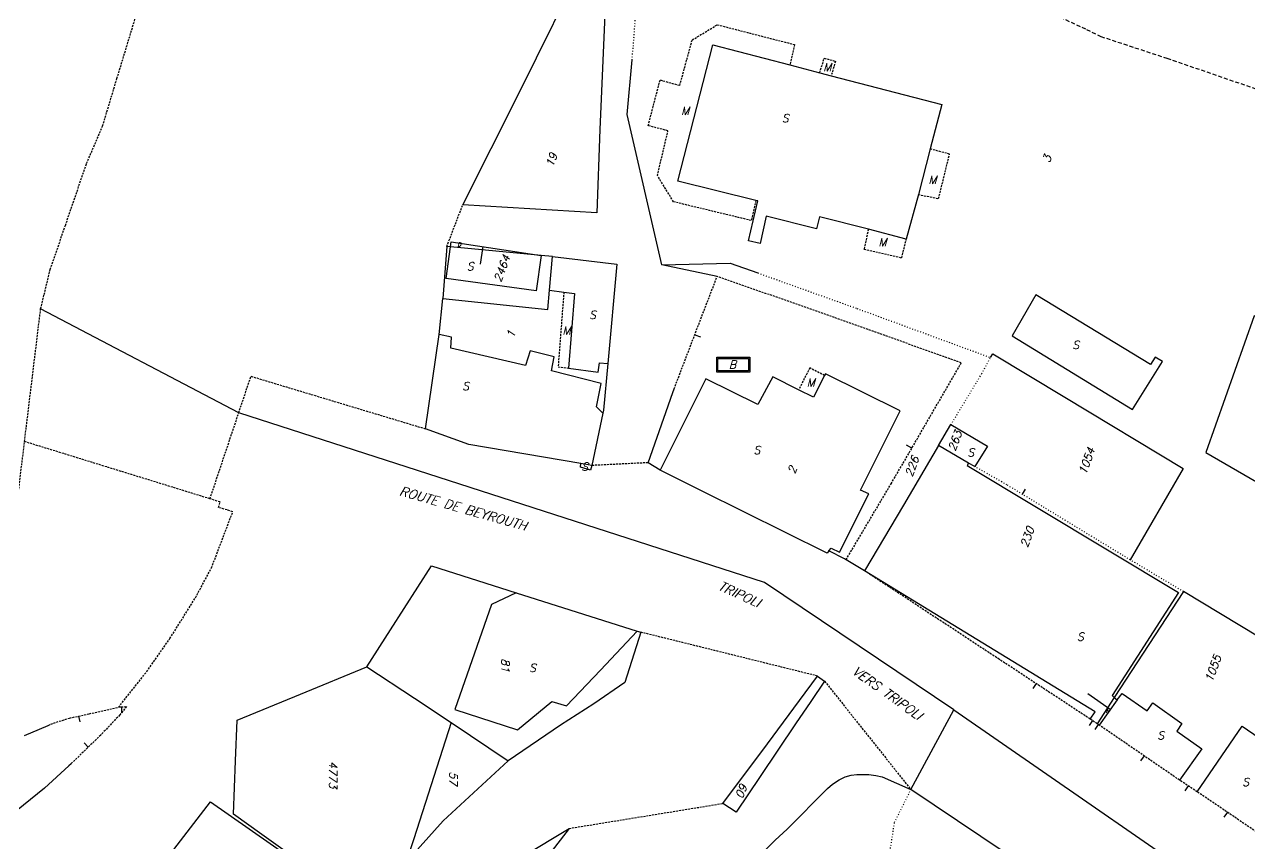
# Model space of a CAD drawing. Extents: x -334462 to -332769, y -29481 to -26664.
# Drawn here: x -334167.3 to -334014.3, y -27916.3 to -27814 of the extents above; entities that cross this region are included whole.
import ezdxf
from ezdxf.enums import TextEntityAlignment as Align

# ---------------------------------------------------------------- set-up
doc = ezdxf.new("R2010")
doc.units = 0
doc.header["$MEASUREMENT"] = 0
for name, pattern in [('DASHED', [0.75, 0.5, -0.25]), ('DOT', [0.25, 0, -0.25]), ('HIDDEN', [0.375, 0.25, -0.125])]:
    doc.linetypes.add(name, pattern=pattern)
for name, color, linetype in [('17', 7, 'CONTINUOUS'), ('18', 7, 'CONTINUOUS'), ('CADAST$$AREA$B$', 7, 'CONTINUOUS'), ('CADASTRAL$AREA', 7, 'CONTINUOUS'), ('DP$DIVIDING$LINE', 7, 'CONTINUOUS'), ('EASEMENT$BOUNDA$', 7, 'CONTINUOUS'), ('ENC$$ST$$A$$TEXT', 7, 'CONTINUOUS'), ('MAP$SHEET$BOUND$', 7, 'CONTINUOUS'), ('PARCEL$BOUNDARY', 7, 'CONTINUOUS'), ('PARCEL$NUMBER', 7, 'CONTINUOUS'), ('SECTION$$A$', 7, 'CONTINUOUS'), ('STREET$TEXT', 7, 'CONTINUOUS'), ('STRUC$$FOOTPRINT', 7, 'CONTINUOUS')]:
    doc.layers.add(name, color=color, linetype=linetype)
doc.styles.add('ITALICT', font='ITALICT', dxfattribs={"height": 0.2})

# ---------------------------------------------------------------- blocks, each defined once
blk = doc.blocks.new('BASSIN')
at = {"layer": 'CADASTRAL$AREA', "color": 7, "linetype": 'Continuous'}
for points in [[(-1.95, 0.92), (2.17, 0.93), (2.17, -0.93), (-1.95, -0.93)], [(-1.82, 0.77), (2.01, 0.77), (2.01, -0.77), (-1.82, -0.77)]]:
    blk.add_lwpolyline(points, close=True, dxfattribs=at)
at = {"layer": 'CADASTRAL$AREA', "color": 7, "linetype": 'Continuous', "style": 'ITALICT'}
blk.add_text('B', height=1, rotation=359.9999, dxfattribs=at).set_placement((0, 0), align=Align.MIDDLE)

msp = doc.modelspace()

# ---------------------------------------------------------------- linework, layer by layer
at = {"layer": '17', "color": 1, "linetype": 'Continuous'}
for p, q in [((-334083.56, -27852.76), (-334082.86, -27853.03)), ((-334056.44, -27866.92), (-334057.09, -27866.54))]:
    msp.add_line(p, q, dxfattribs=at)
at = {"layer": '17', "color": 5, "linetype": 'Continuous'}
msp.add_line((-334042.63, -27872.69), (-334042.24, -27872.05), dxfattribs=at)
at = {"layer": '18', "color": 1, "linetype": 'Continuous'}
for p, q in [((-334040.91, -27896.34), (-334041.33, -27896.97)), ((-334033.89, -27900.96), (-334034.31, -27901.58)), ((-334033.15, -27901.45), (-334033.58, -27902.06)), ((-334159.32, -27904.28), (-334159.84, -27903.74)), ((-334027.43, -27905.37), (-334027.86, -27905.98)), ((-334021.94, -27909.1), (-334022.35, -27909.73)), ((-334017.03, -27912.41), (-334017.45, -27913.03))]:
    msp.add_line(p, q, dxfattribs=at)
at = {"layer": '18', "color": 2, "linetype": 'Continuous'}
for p, q in [((-334155.18, -27899.24), (-334155.15, -27899.99)), ((-334160.54, -27900.4), (-334160.37, -27901.13))]:
    msp.add_line(p, q, dxfattribs=at)
at = {"layer": 'CADAST$$AREA$B$', "color": 7, "linetype": 'HIDDEN'}
msp.add_line((-334167.28, -27866.11), (-334165.27, -27849.54), dxfattribs=at)
for points in [[(-334165.27, -27849.54), (-334164.07, -27844.61), (-334162.18, -27839.11), (-334159.53, -27831.36), (-334157.53, -27826.7), (-334155.74, -27820.76), (-334152.6, -27810.43)], [(-334175.7, -27871.14), (-334168.5, -27876.15), (-334167.28, -27866.11)]]:
    msp.add_lwpolyline(points, dxfattribs=at)
at = {"layer": 'DP$DIVIDING$LINE', "color": 30, "linetype": 'HIDDEN'}
for p, q in [((-334114.53, -27841.74), (-334112.55, -27836.55)), ((-334089.37, -27868.75), (-334096.43, -27869.1)), ((-334068.22, -27895.4), (-334090.31, -27889.92)), ((-334067.34, -27896.04), (-334056.56, -27909.58)), ((-334099.23, -27914.43), (-334080.06, -27911.31))]:
    msp.add_line(p, q, dxfattribs=at)
at = {"layer": 'DP$DIVIDING$LINE', "color": 2, "linetype": 'HIDDEN'}
for q in [(-334140.53, -27862.54), (-334167.28, -27866.11)]:
    msp.add_line((-334144.12, -27873.26), q, dxfattribs=at)
for points in [[(-334140.53, -27862.54), (-334139, -27857.95), (-334117.18, -27864.52)], [(-334155.54, -27899.3), (-334152.02, -27894.85), (-334149.12, -27890.71), (-334145.93, -27885.61), (-334143.93, -27881.89), (-334141.27, -27874.87), (-334143.04, -27874.34), (-334142.86, -27873.65), (-334144.12, -27873.26)]]:
    msp.add_lwpolyline(points, dxfattribs=at)
at = {"layer": 'EASEMENT$BOUNDA$', "color": 3, "linetype": 'HIDDEN'}
for points in [[(-334075.91, -27835.99), (-334076.5, -27838.5), (-334086.21, -27836.16), (-334088.22, -27832.89), (-334086.91, -27827.29), (-334089.38, -27826.65), (-334087.89, -27820.94), (-334085.43, -27821.62), (-334083.88, -27815.94), (-334080.74, -27814.04), (-334071.09, -27816.52), (-334071.68, -27819.06)], [(-334067.95, -27820.03), (-334067.38, -27818.22), (-334065.98, -27818.6), (-334066.52, -27820.41)], [(-334055.63, -27835.25), (-334053.1, -27835.75), (-334051.73, -27830.2), (-334054.14, -27829.56)], [(-334061.87, -27839.59), (-334062.42, -27842.07), (-334057.7, -27843.16), (-334057.13, -27840.81)], [(-334099.91, -27847.43), (-334100.63, -27856.79), (-334099.32, -27856.94)], [(-334067.34, -27857.85), (-334069.2, -27856.91), (-334070.58, -27859.65)]]:
    msp.add_lwpolyline(points, dxfattribs=at)
at = {"layer": 'ENC$$ST$$A$$TEXT', "color": 1, "linetype": 'Continuous'}
for p, q in [((-334110.04, -27841.76), (-334110.38, -27843.93)), ((-334031.67, -27899.59), (-334034.45, -27897.62))]:
    msp.add_line(p, q, dxfattribs=at)
at = {"layer": 'MAP$SHEET$BOUND$', "color": 6, "linetype": 'Continuous'}
for p, q in [((-334140.53, -27862.54), (-334165.27, -27849.54)), ((-334056.56, -27909.58), (-334051.2, -27899.63))]:
    msp.add_line(p, q, dxfattribs=at)
for points in [[(-334051.2, -27899.63), (-334074.83, -27883.72), (-334140.53, -27862.54)], [(-334051.2, -27899.63), (-334011.34, -27927.19), (-333934.63, -27977.41), (-333882.66, -28013.43), (-333877.31, -28017.15)]]:
    msp.add_lwpolyline(points, dxfattribs=at)
at = {"layer": 'PARCEL$BOUNDARY', "color": 7, "linetype": 'Continuous'}
for p, q in [((-334114.53, -27841.74), (-334115.05, -27848.22)), ((-334114.06, -27841.79), (-334114.53, -27841.74)), ((-334102.75, -27842.88), (-334114.06, -27841.79)), ((-334101.34, -27843.01), (-334102.75, -27842.88)), ((-334101.71, -27847.18), (-334101.34, -27843.01)), ((-334080.76, -27845.48), (-334087.67, -27844.04)), ((-334115.47, -27852.72), (-334115.05, -27848.22)), ((-334117.18, -27864.52), (-334115.47, -27852.72)), ((-334095.03, -27862.58), (-334096.43, -27869.1)), ((-334053.1, -27866.61), (-334051.56, -27863.99)), ((-334049.35, -27868.81), (-334053.1, -27866.61)), ((-334096.43, -27869.1), (-334097.8, -27868.86)), ((-334087.86, -27869.67), (-334089.37, -27868.75)), ((-334048.56, -27869.24), (-334049.35, -27868.81)), ((-334062.35, -27882.25), (-334064.66, -27880.87)), ((-334105.85, -27884.99), (-334090.74, -27889.79)), ((-334022.51, -27884.85), (-334031.15, -27898.07)), ((-334002.2, -27897.12), (-334022.51, -27884.85)), ((-334090.74, -27889.79), (-334090.31, -27889.92)), ((-334068.22, -27895.4), (-334067.34, -27896.04)), ((-334031.15, -27898.07), (-334033.29, -27901.35)), ((-334113.97, -27901.21), (-334106.86, -27906.01)), ((-334044.89, -27917.38), (-334056.56, -27909.58))]:
    msp.add_line(p, q, dxfattribs=at)
at = {"layer": 'PARCEL$BOUNDARY', "color": 2, "linetype": 'DOT'}
msp.add_line((-334022.51, -27884.85), (-334029.15, -27880.89), dxfattribs=at)
at = {"layer": 'PARCEL$BOUNDARY', "color": 2, "linetype": 'HIDDEN'}
for p, q in [((-334033.29, -27901.35), (-334034.17, -27900.77)), ((-334033.04, -27901.52), (-334033.29, -27901.35)), ((-334023.01, -27908.4), (-334033.04, -27901.52)), ((-334020.78, -27909.87), (-334023.01, -27908.4)), ((-334011.85, -27915.92), (-334020.78, -27909.87))]:
    msp.add_line(p, q, dxfattribs=at)
at = {"layer": 'PARCEL$BOUNDARY', "color": 2, "linetype": 'DOT'}
for points in [[(-334091.39, -27818.44), (-334091.23, -27816.72), (-334090.47, -27806.27), (-334088.9, -27796.93), (-334088.44, -27794.22)], [(-334075.68, -27845.05), (-334063.3, -27849.48), (-334046.6, -27855.62)], [(-334051.56, -27863.99), (-334047.7, -27857.62), (-334046.6, -27855.62)], [(-334029.15, -27880.89), (-334044.57, -27871.51), (-334048.56, -27869.24)]]:
    msp.add_lwpolyline(points, dxfattribs=at)
at = {"layer": 'PARCEL$BOUNDARY', "color": 7, "linetype": 'Continuous'}
for points in [[(-334094.36, -27800.17), (-334094.73, -27810.8), (-334095.41, -27827.12), (-334095.79, -27837.55), (-334112.55, -27836.55)], [(-334112.55, -27836.55), (-334105.47, -27822.46), (-334096.91, -27805.17), (-334094.36, -27800.17)], [(-334087.67, -27844.04), (-334092.01, -27825.24), (-334091.39, -27818.44)], [(-334101.34, -27843.01), (-334093.3, -27843.93), (-334094.42, -27856.37)], [(-334087.67, -27844.04), (-334079.12, -27843.82), (-334075.68, -27845.05)], [(-334115.05, -27848.22), (-334101.92, -27849.63), (-334101.71, -27847.18)], [(-334046.6, -27855.62), (-334046.33, -27855.16), (-334037.34, -27860.57), (-334022.55, -27869.48), (-334029.15, -27880.89)], [(-334094.42, -27856.37), (-334094.95, -27862.19), (-334095.03, -27862.58)], [(-334089.37, -27868.75), (-334086.31, -27859.99), (-334086.14, -27859.53)], [(-334097.8, -27868.86), (-334111.8, -27866.48), (-334117.18, -27864.52)], [(-334051.56, -27863.99), (-334046.98, -27866.68), (-334048.56, -27869.24)], [(-334053.1, -27866.61), (-334057.48, -27874.07), (-334062.35, -27882.25)], [(-334066.8, -27879.76), (-334067.02, -27880.03), (-334082.63, -27872.29), (-334087.86, -27869.67)], [(-334064.66, -27880.87), (-334064.86, -27880.75), (-334066.8, -27879.76)], [(-334124.52, -27894.25), (-334121.56, -27889.61), (-334116.46, -27881.64), (-334105.85, -27884.99)], [(-334090.31, -27889.92), (-334092.29, -27896.19), (-334096.15, -27898.89), (-334100.31, -27901.52), (-334106.86, -27906.01)], [(-334124.72, -27924.63), (-334131.82, -27919.34), (-334137.62, -27915.2), (-334141.2, -27912.65), (-334140.93, -27906.01), (-334140.72, -27900.92), (-334132.83, -27897.65), (-334124.52, -27894.25)], [(-334124.52, -27894.25), (-334118.58, -27898.16), (-334113.97, -27901.21)], [(-334080.06, -27911.31), (-334074.48, -27903.85), (-334070.48, -27898.45), (-334068.22, -27895.4)], [(-334067.34, -27896.04), (-334069.08, -27898.57), (-334070.97, -27901.37), (-334075.37, -27907.96), (-334078.38, -27912.41), (-334080.06, -27911.31)], [(-334113.97, -27901.21), (-334116.16, -27907.93), (-334118.66, -27915.74), (-334119.64, -27918.7)], [(-334167.3, -27902.84), (-334165.4, -27902.04), (-334164.33, -27901.57)], [(-334161.47, -27906.36), (-334161.75, -27906.63), (-334164.77, -27909.42), (-334171.16, -27914.54), (-334176.89, -27919.04), (-334182.8, -27923.97), (-334188.84, -27928.86), (-334195.19, -27934.05), (-334193.94, -27937.5), (-334191.47, -27944.31), (-334189.04, -27951.04), (-334187.43, -27955.66)], [(-334106.86, -27906.01), (-334115, -27913.49), (-334119.64, -27918.7)], [(-334082.43, -27926.86), (-334082.36, -27926.01), (-334082.16, -27925.24), (-334081.59, -27924), (-334073.52, -27915.9), (-334072.03, -27914.54), (-334066.98, -27909.44), (-334066.35, -27908.9), (-334065.53, -27908.37), (-334064.76, -27907.98), (-334064.03, -27907.79), (-334063.3, -27907.71), (-334061.82, -27907.71), (-334060.92, -27907.81), (-334060.14, -27908), (-334056.56, -27909.58)], [(-334171.2, -27946.33), (-334144.07, -27911.12), (-334133.97, -27918.14), (-334124.72, -27924.63)], [(-334120.8, -27943.13), (-334121.81, -27940.97), (-334122.57, -27939.59), (-334123.68, -27937.85), (-334124.06, -27936.96), (-334124.28, -27936.13), (-334124.4, -27935.26), (-334124.37, -27934.27), (-334124.07, -27932.79), (-334123.24, -27930), (-334121.14, -27927.66), (-334120.54, -27927.34), (-334110.95, -27921.5), (-334099.23, -27914.43)], [(-334099.23, -27914.43), (-334101.79, -27917.72), (-334104.48, -27921.28), (-334109.79, -27928.31), (-334114.93, -27935.21), (-334120.8, -27943.13)]]:
    msp.add_lwpolyline(points, dxfattribs=at)
at = {"layer": 'PARCEL$BOUNDARY', "color": 2, "linetype": 'DASHED'}
msp.add_lwpolyline([(-334075.8, -27798.82), (-334058.47, -27804.99), (-334045.39, -27809.6), (-334034.61, -27814.63), (-334032.84, -27815.5), (-334024.57, -27818.23), (-334008.65, -27823.7)], dxfattribs=at)
at = {"layer": 'PARCEL$BOUNDARY', "color": 2, "linetype": 'HIDDEN'}
for points in [[(-334086.14, -27859.53), (-334082.67, -27850.43), (-334080.76, -27845.48)], [(-334064.66, -27880.87), (-334059.03, -27871.39), (-334050.26, -27856.28), (-334066.11, -27850.61), (-334080.76, -27845.48)], [(-334034.17, -27900.77), (-334045.53, -27893.31), (-334062.35, -27882.25)], [(-334164.33, -27901.57), (-334163.66, -27901.28), (-334161.65, -27900.65), (-334159.21, -27900.11), (-334155.54, -27899.3)], [(-334154.54, -27899.22), (-334155.39, -27900.25), (-334157.77, -27902.78), (-334161.47, -27906.36)], [(-334155.54, -27899.3), (-334155.27, -27899.24), (-334154.54, -27899.22)]]:
    msp.add_lwpolyline(points, dxfattribs=at)
at = {"layer": 'SECTION$$A$', "color": 2, "linetype": 'DOT'}
msp.add_lwpolyline([(-334059.21, -27917.62), (-334058.6, -27913.67), (-334056.56, -27909.58)], dxfattribs=at)
at = {"layer": 'STRUC$$FOOTPRINT', "color": 1, "linetype": 'Continuous'}
for p, q in [((-334071.68, -27819.06), (-334067.95, -27820.03)), ((-334067.95, -27820.03), (-334066.52, -27820.41)), ((-334054.14, -27829.56), (-334055.63, -27835.25)), ((-334055.63, -27835.25), (-334057.13, -27840.81)), ((-334057.13, -27840.81), (-334061.87, -27839.59)), ((-334101.71, -27847.18), (-334099.91, -27847.43)), ((-334028.86, -27862.12), (-334025.11, -27856.1)), ((-334031.15, -27898.07), (-334030.81, -27898.37)), ((-334030.81, -27898.37), (-334033.04, -27901.52))]:
    msp.add_line(p, q, dxfattribs=at)
for points in [[(-334075.91, -27835.99), (-334085.68, -27833.58), (-334081.32, -27816.57), (-334071.68, -27819.06)], [(-334066.52, -27820.41), (-334052.7, -27824.01), (-334054.14, -27829.56)], [(-334061.87, -27839.59), (-334067.96, -27838.03), (-334068.36, -27839.52), (-334074.63, -27837.97), (-334075.4, -27841.36), (-334076.84, -27841.03), (-334075.69, -27836.05), (-334075.91, -27835.99)], [(-334114.06, -27841.79), (-334113.98, -27841.17), (-334102.75, -27842.88)], [(-334102.75, -27842.88), (-334103.38, -27847.27), (-334114.61, -27845.74), (-334114.06, -27841.79)], [(-334099.91, -27847.43), (-334098.59, -27847.62), (-334099.32, -27856.94)], [(-334025.11, -27856.1), (-334026.05, -27855.57), (-334026.63, -27856.48), (-334040.95, -27847.76), (-334043.9, -27852.92), (-334028.86, -27862.12)], [(-334013.06, -27850.6), (-334013.68, -27850.4), (-334019.72, -27867.47), (-334013.37, -27871.14), (-334008.4, -27856.92), (-334001.01, -27859), (-333999.6, -27854.48)], [(-334095.03, -27862.58), (-334095.85, -27861.76), (-334095.25, -27858.84), (-334101.47, -27857.28), (-334101.11, -27855.53), (-334104.14, -27854.78), (-334104.71, -27856.62), (-334114.05, -27854.45), (-334113.93, -27853.07), (-334115.47, -27852.72)], [(-334099.32, -27856.94), (-334095.61, -27857.43), (-334095.46, -27856.26), (-334094.42, -27856.37)], [(-334070.58, -27859.65), (-334073.81, -27858.03), (-334075.69, -27861.49), (-334082.16, -27858.28), (-334087.86, -27869.67)], [(-334067.34, -27857.85), (-334068.72, -27860.57), (-334070.58, -27859.65)], [(-334066.8, -27879.76), (-334066.51, -27879.44), (-334065.47, -27879.91), (-334061.83, -27872.63), (-334062.87, -27872.19), (-334057.88, -27862.27), (-334067.24, -27857.66), (-334067.34, -27857.85)], [(-334096.43, -27869.1), (-334096.58, -27869.67), (-334097.84, -27869.29), (-334097.8, -27868.86)], [(-334049.35, -27868.81), (-334049.51, -27869.1), (-334023.13, -27884.98), (-334031.41, -27897.85), (-334031.15, -27898.07)], [(-334034.17, -27900.77), (-334033.55, -27899.87), (-334062.35, -27882.25)], [(-334105.85, -27884.99), (-334108.93, -27886.47), (-334113.51, -27899.56), (-334105.71, -27902.12), (-334101.42, -27898.57), (-334099.6, -27899.1), (-334095.34, -27894.67), (-334090.74, -27889.79)], [(-334030.81, -27898.37), (-334030.16, -27897.59), (-334027.06, -27899.74), (-334026.34, -27898.76), (-334022.73, -27901.31), (-334023.32, -27902.29), (-334020.22, -27904.48), (-334023.01, -27908.4)], [(-334020.78, -27909.87), (-334015.19, -27901.64), (-334007.48, -27906.93), (-334011.85, -27915.92)]]:
    msp.add_lwpolyline(points, dxfattribs=at)

# ---------------------------------------------------------------- block references
at = {"layer": 'CADASTRAL$AREA', "color": 7, "linetype": 'Continuous'}
msp.add_blockref('BASSIN', (-334078.84, -27856.49), dxfattribs=at)

# ---------------------------------------------------------------- texts
at = {"layer": 'EASEMENT$BOUNDA$', "color": 3, "linetype": 'Continuous', "style": 'ITALICT'}
for p in [(-334067, -27819.36), (-334084.76, -27824.8), (-334053.85, -27833.42), (-334060.11, -27841.19), (-334099.57, -27852.24), (-334069.05, -27858.72)]:
    msp.add_text('M', height=1, dxfattribs=at).set_placement(p, align=Align.MIDDLE)
at = {"layer": 'ENC$$ST$$A$$TEXT', "color": 1, "linetype": 'Continuous', "style": 'ITALICT'}
for s, p in [('D', (-334112.99, -27841.5)), ('P', (-334031.97, -27899.74))]:
    msp.add_text(s, height=0.5, dxfattribs=at).set_placement(p, align=Align.MIDDLE)
at = {"layer": 'PARCEL$NUMBER', "color": 7, "linetype": 'Continuous', "style": 'ITALICT'}
for s, rotation, p in [('19', 69.9902, (-334101.46, -27830.94)), ('3', 69.9902, (-334039.56, -27830.77)), ('2464', 69.9902, (-334107.65, -27844.5)), ('1', 69.9902, (-334106.54, -27852.7)), ('1054', 69.9902, (-334034.6, -27868.54)), ('2', 69.9902, (-334071.38, -27869.66)), ('230', 69.9902, (-334042.03, -27878.05)), ('81', 270.0189, (-334107.2, -27894.04)), ('1055', 69.9902, (-334018.82, -27894.46)), ('4773', 270.0189, (-334128.72, -27907.72)), ('57', 270.0189, (-334113.69, -27908.18))]:
    msp.add_text(s, height=1, rotation=rotation, dxfattribs=at).set_placement(p, align=Align.MIDDLE)
at = {"layer": 'PARCEL$NUMBER', "color": 1, "linetype": 'Continuous', "style": 'ITALICT'}
for s, rotation, p in [('263', 69.9902, (-334051.05, -27866.01)), ('226', 69.9902, (-334056.42, -27869.23)), ('60', 248.7112, (-334077.66, -27909.57))]:
    msp.add_text(s, height=1, rotation=rotation, dxfattribs=at).set_placement(p, align=Align.MIDDLE)
at = {"layer": 'STREET$TEXT', "color": 7, "linetype": 'Continuous', "style": 'ITALICT'}
for s, rotation, p in [('ROUTE DE BEYROUTH', 344.2489, (-334120.53, -27872.78)), ('TRIPOLI', 335.6299, (-334080.74, -27884.55)), ('VERS TRIPOLI', 324.5872, (-334063.97, -27895.04))]:
    msp.add_text(s, height=1.15, rotation=rotation, dxfattribs=at).set_placement(p)
at = {"layer": 'STRUC$$FOOTPRINT', "color": 1, "linetype": 'Continuous', "style": 'ITALICT'}
for p in [(-334072.25, -27825.72), (-334111.61, -27844.22), (-334096.32, -27850.28), (-334035.97, -27854.04), (-334112.18, -27859.18), (-334075.79, -27867.18), (-334049.08, -27867.47), (-334097.3, -27869.24), (-334035.39, -27890.48), (-334103.83, -27894.38), (-334025.35, -27902.81), (-334014.74, -27908.64)]:
    msp.add_text('S', height=1, dxfattribs=at).set_placement(p, align=Align.MIDDLE)

doc.saveas('drawing.dxf')
